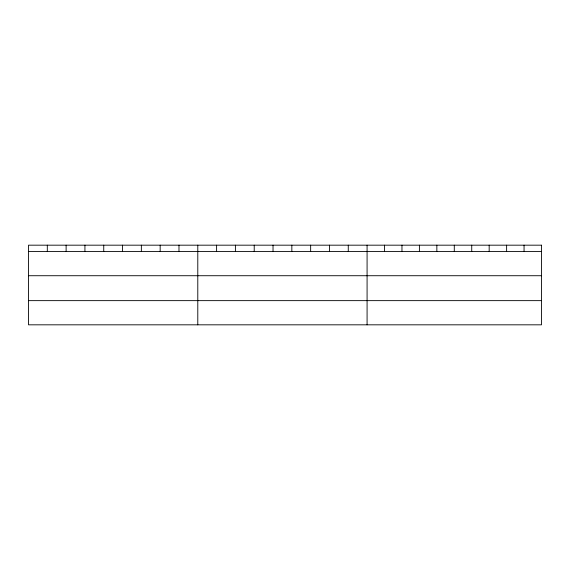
<?xml version="1.0" encoding="UTF-8"?>
<svg xmlns="http://www.w3.org/2000/svg" width="570" height="570" viewBox="0 0 570 570"><rect width="100%" height="100%" fill="white"/><g stroke="black" fill="none" stroke-linecap="round" stroke-linejoin="round"><path stroke-width="0.85" d="M28.5 251.541L541.5 251.541M28.5 275.723L541.5 275.723M28.5 300.639L541.5 300.639M524.058 245.178L524.058 251.541M506.616 245.178L506.616 251.541M489.174 245.178L489.174 251.541M471.732 245.178L471.732 251.541M454.29 245.178L454.29 251.541M436.848 245.178L436.848 251.541M419.406 245.178L419.406 251.541M401.964 245.178L401.964 251.541M384.522 245.178L384.522 251.541M367.08 245.178L367.08 324.822M348.27 245.178L348.27 251.541M329.46 245.178L329.46 251.541M310.65 245.178L310.65 251.541M291.84 245.178L291.84 251.541M273.03 245.178L273.03 251.541M254.22 245.178L254.22 251.541M235.41 245.178L235.41 251.541M216.6 245.178L216.6 251.541M197.79 245.178L197.79 324.822M178.98 245.178L178.98 251.541M160.17 245.178L160.17 251.541M141.36 245.178L141.36 251.541M122.55 245.178L122.55 251.541M103.74 245.178L103.74 251.541M84.93 245.178L84.93 251.541M66.12 245.178L66.12 251.541M47.31 245.178L47.31 251.541M541.5 245.178L28.5 245.178L28.5 324.822L541.5 324.822L541.5 245.178"/></g></svg>
